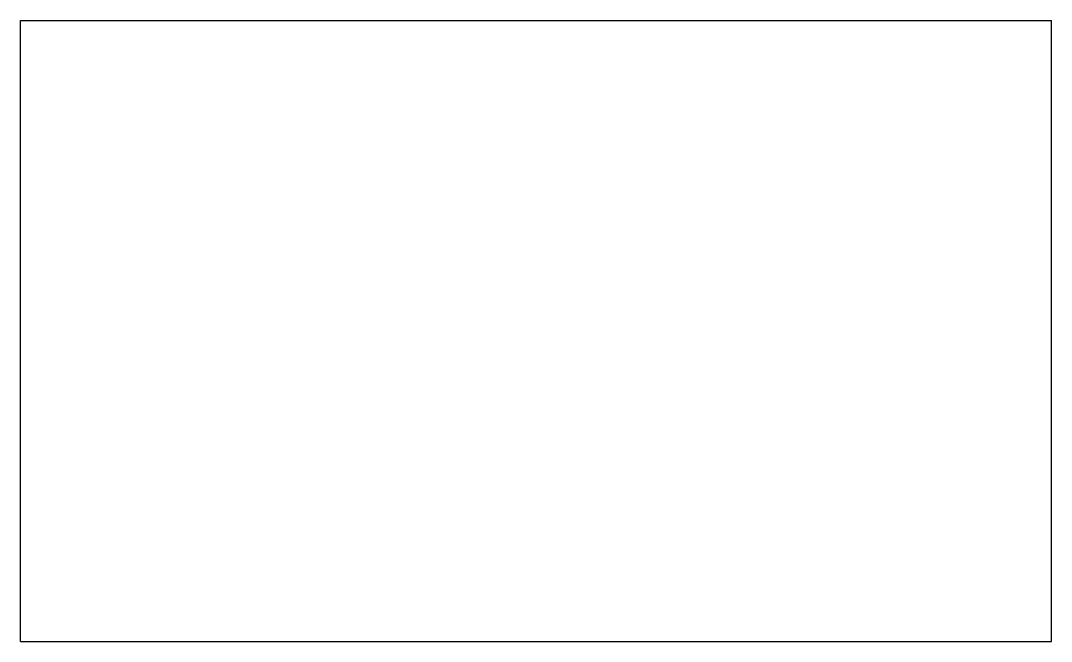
# Model space of a CAD drawing. Header units: millimetres. Extents: x 0 to 266, y 0 to 160.
import ezdxf

# ---------------------------------------------------------------- set-up
doc = ezdxf.new("R2010")
doc.units = ezdxf.units.MM
doc.header["$MEASUREMENT"] = 0

msp = doc.modelspace()

# ---------------------------------------------------------------- linework, layer by layer
for p, q in [((0, 0), (0, 160.25)), ((0, 160.25), (266, 160.25)), ((266, 0), (266, 160.25)), ((0, 0), (266, 0))]:
    msp.add_line(p, q)

doc.saveas('drawing.dxf')
